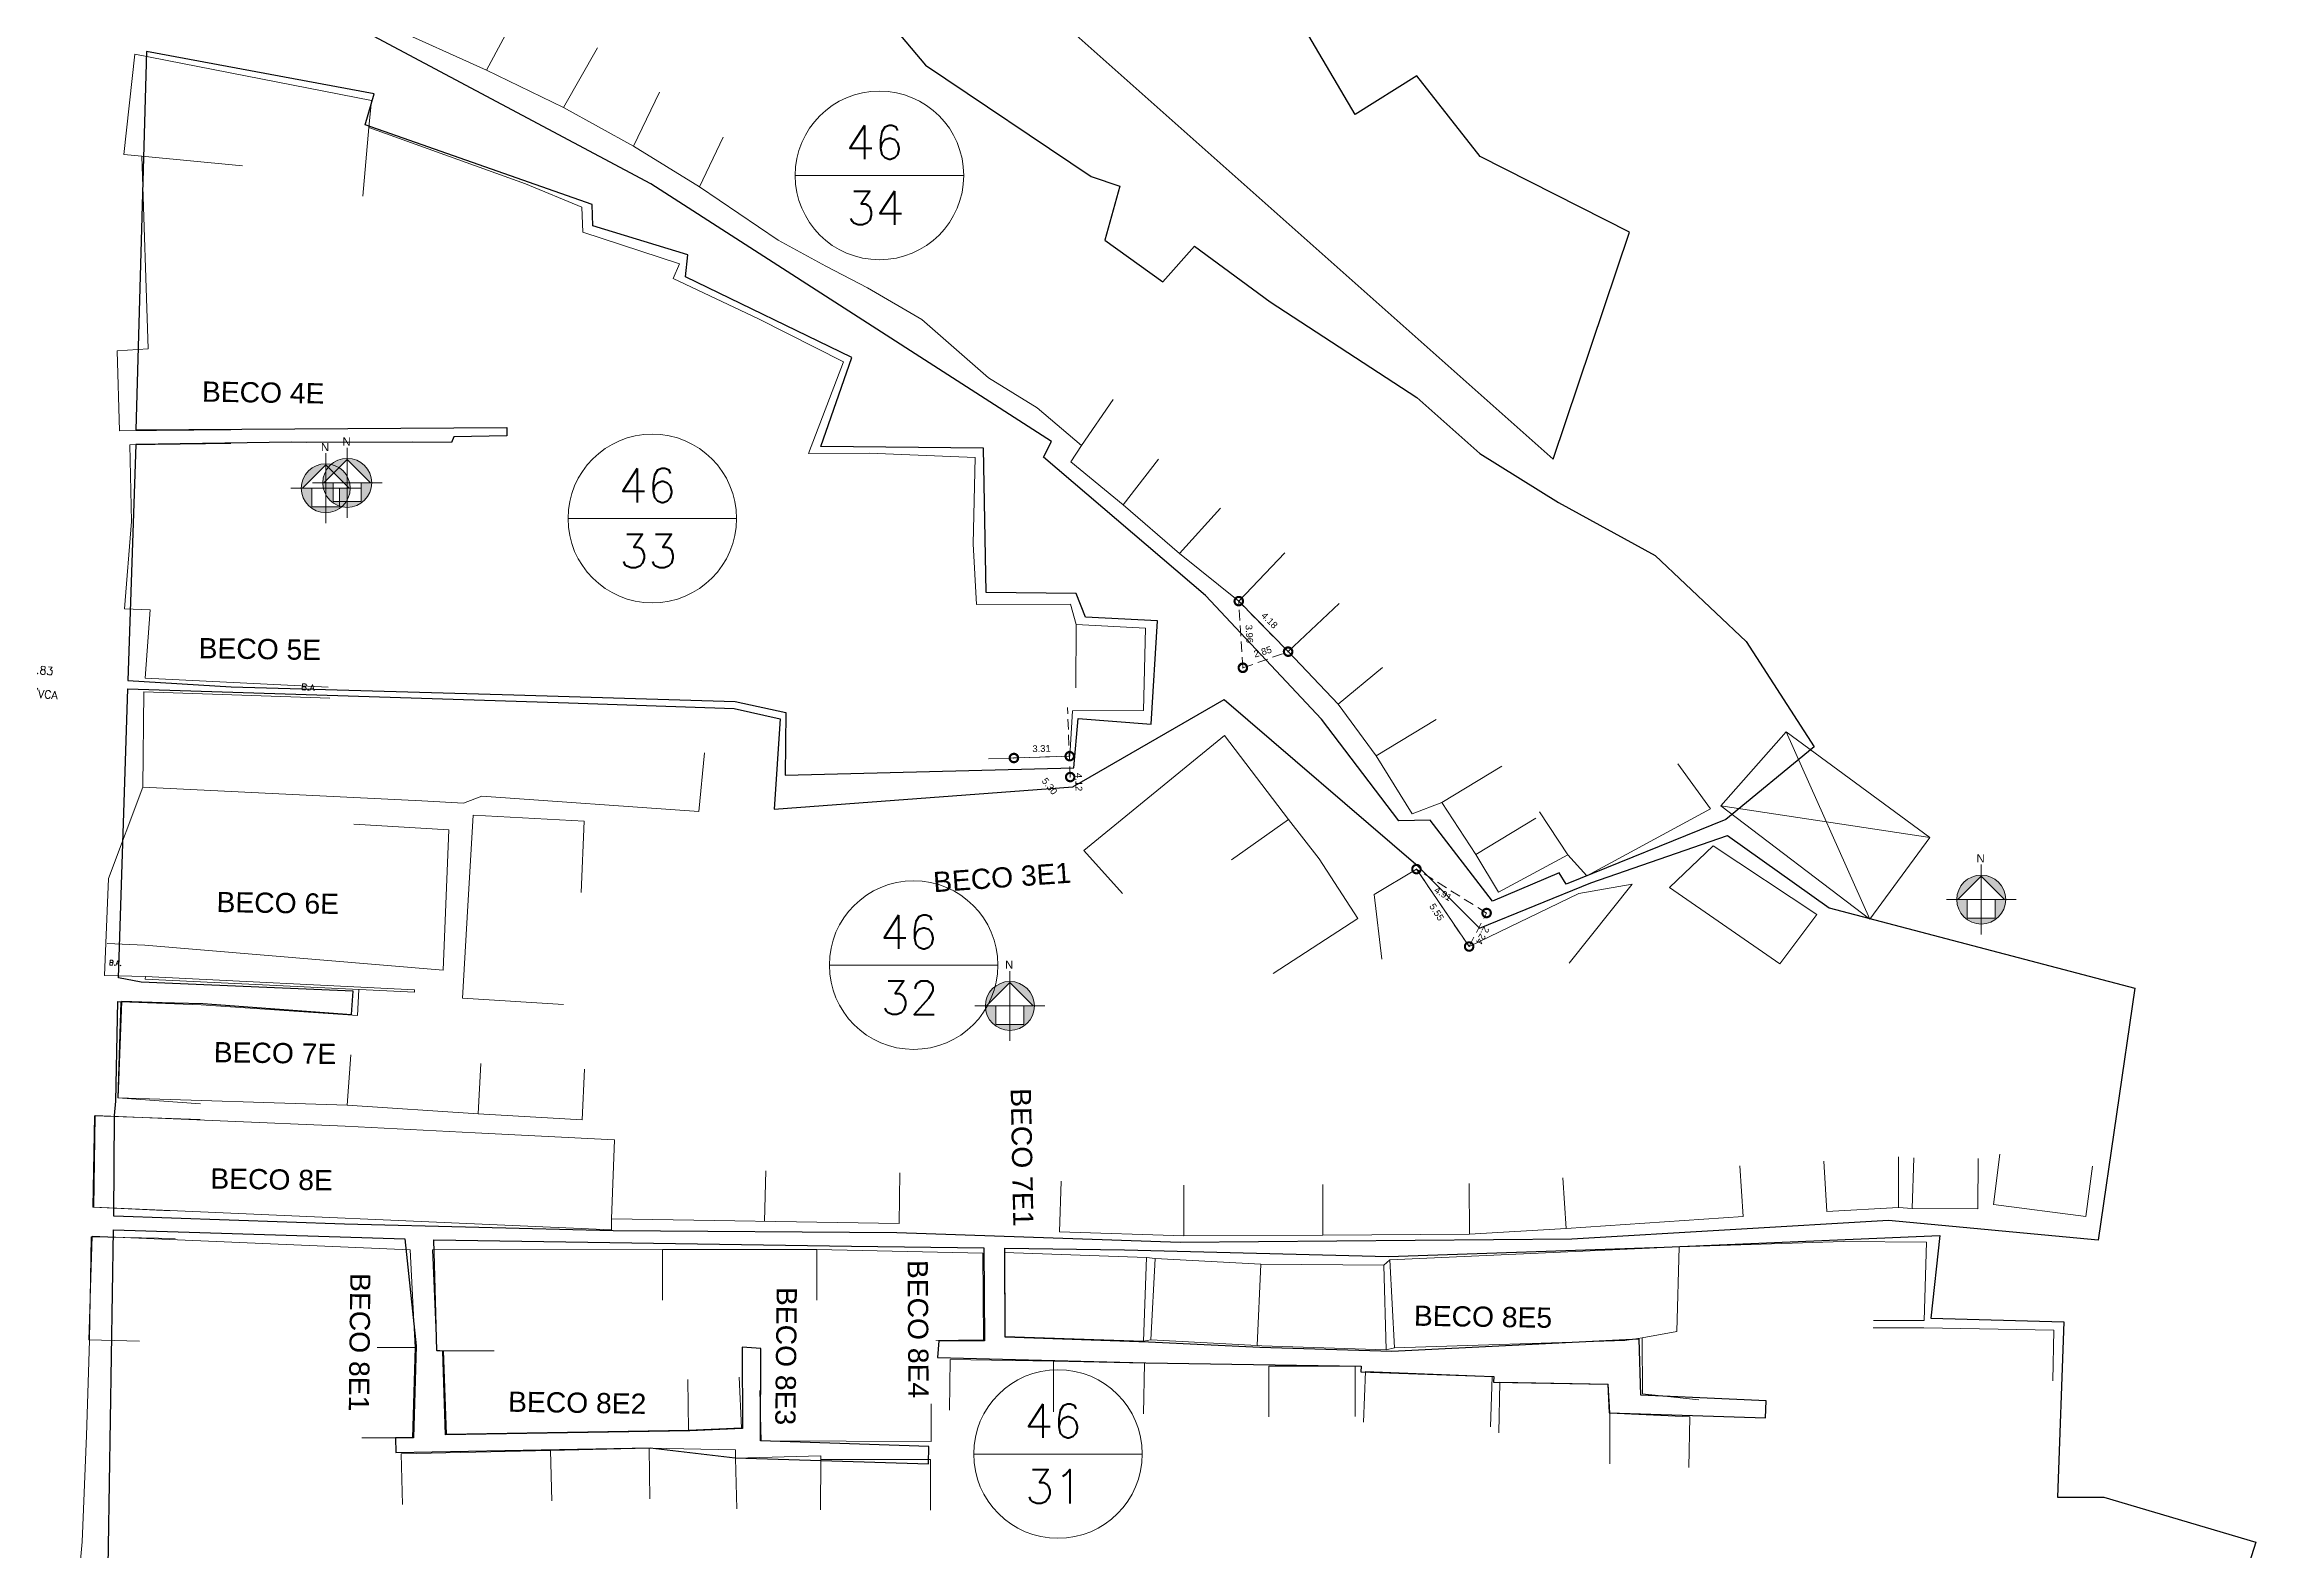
# Model space of a CAD drawing. Header units: metres. Extents: x 359188 to 359409, y 7352322 to 7352892.
# Drawn here: x 359277.8 to 359409, y 7352611.5 to 7352700.9 of the extents above; entities that cross this region are included whole.
import ezdxf
from ezdxf.enums import TextEntityAlignment as Align

# ---------------------------------------------------------------- set-up
doc = ezdxf.new("R2010")
doc.units = ezdxf.units.M
doc.header["$LTSCALE"] = 2.5
doc.set_wipeout_variables(frame=1)
for name, pattern in [('AVT-LIN-ESTRADA DE TERRA', [0.7, 0.3, -0.1, 0.2, -0.1]), ('DASHED2', [0.375, 0.25, -0.125]), ('DLT-STY-LIN-HIDDEN', [0.375, 0.25, -0.125])]:
    doc.linetypes.add(name, pattern=pattern)
doc.layers.get('0').update_dxf_attribs({"color": 255, "lineweight": 13})
for name, color, linetype in [('0-quadras', 6, 'Continuous'), ('_COTAS', 1, 'Continuous'), ('ZZ-Carimbo Texto', 7, 'Continuous')]:
    doc.layers.add(name, color=color, linetype=linetype)
for name, color, linetype, lineweight, true_color in [('AVT-LT-URB-CONSTRUÇÃO-EDIFICAÇÃO PREDIAL', 251, 'Continuous', 13, 0x5c5c5c), ('AVT-LT-URB-DIVISA TERRENO OU AL PREDIAL', 251, 'Continuous', 13, 0x5c5c5c), ('AVT-LT-URB-MURO', 252, 'Continuous', 0, 0x878787), ('AVT-LT-VIA-ESTRADA DE TERRA', 8, 'AVT-LIN-ESTRADA DE TERRA', 30, 0x787878), ('AVT-PL-CAR-MARCO NORTE', 8, 'Continuous', 0, 0x828282)]:
    doc.layers.add(name, color=color, linetype=linetype, lineweight=lineweight, true_color=true_color)
for name, color, linetype, lineweight in [('COTAS', 7, 'Continuous', 9), ('DLT-C3-PRF-TUBULAÇÃO 3D -COLETOR', 2, 'Continuous', 20), ('TEXTO', 7, 'Continuous', 9)]:
    doc.layers.add(name, color=color, linetype=linetype, lineweight=lineweight)
doc.styles.add('CARIMBO', font='arial.ttf', dxfattribs={"height": 2})
doc.styles.add('PV_GAZ', font='arial.ttf', dxfattribs={"height": 0.5})
doc.styles.add('ROMANS', font='romans.shx', dxfattribs={"height": 0.65})
doc.styles.add('SABESP', font='ROMANS.shx')
doc.styles.get("Standard").update_dxf_attribs({"font": 'arial.ttf'})

# ---------------------------------------------------------------- blocks, each defined once
blk = doc.blocks.new('AVT-PL-MARCO_NORTE')
at = {"layer": 'AVT-PL-CAR-MARCO NORTE', "linetype": 'Continuous', "ltscale": 0.05}
h = blk.add_hatch(color=2, dxfattribs=at)
h.paths.add_polyline_path([(3.46, 0), (3.63, 0, 0.414214), (0, 3.63), (0, 3.46)])
h.paths.add_polyline_path([(3.63, 0), (2.07, 0), (2.07, -2.77), (0, -2.77), (0, -3.63, 0.414214)])
h.paths.add_polyline_path([(0, -2.77), (-2.07, -2.77), (-2.07, 0), (-3.46, 0), (-3.63, 0, 0.414214), (0, -3.63)])
h.paths.add_polyline_path([(0, 3.46), (0, 3.63, 0.414214), (-3.63, 0), (-3.46, 0)])
at = {"layer": 'AVT-PL-CAR-MARCO NORTE', "color": 1, "linetype": 'Continuous', "ltscale": 0.05}
for p, q in [((0, 5.18), (0, -5.18)), ((5.18, 0), (-5.18, 0))]:
    blk.add_line(p, q, dxfattribs=at)
at = {"layer": 'AVT-PL-CAR-MARCO NORTE', "color": 8, "linetype": 'Continuous', "ltscale": 0.05}
blk.add_lwpolyline([(2.07, -2.77), (-2.07, -2.77), (-2.07, 0), (-3.46, 0), (0, 3.46), (3.46, 0), (2.07, 0)], close=True, dxfattribs=at)
blk.add_circle((0, 0), 3.63, dxfattribs=at)
blk.add_solid([(-3.46, 0), (-3.46, 0), (0, 3.46)], dxfattribs=at)
at = {"layer": 'AVT-PL-CAR-MARCO NORTE', "color": 2, "linetype": 'Continuous', "ltscale": 0.05}
blk.add_text('N', height=1.21, dxfattribs=at).set_placement((-0.71, 5.52))
blk = doc.blocks.new('_DotSmall')
at = {"color": 0, "linetype": 'ByBlock', "const_width": 0.5}
blk.add_lwpolyline([(-0.0625, 0, 1), (0.0625, 0, 1)], format="xyb", close=True, dxfattribs=at)

msp = doc.modelspace()

# ---------------------------------------------------------------- linework, layer by layer
at = {"layer": '0-quadras', "color": 5, "lineweight": 30, "ltscale": 0.3}
msp.add_lwpolyline([(359347.913, 7352708.163), (359344.75, 7352713.628), (359339.662, 7352711.195), (359336.244, 7352717.444), (359336.244, 7352718.729), (359333.564, 7352723.389), (359330.443, 7352721.921), (359327.841, 7352727.353), (359324.682, 7352725.59), (359312.887, 7352720.756), (359319.429, 7352714.013), (359326.768, 7352707.794), (359337.601, 7352702.66), (359367.319, 7352676.244), (359371.835, 7352689.717), (359362.977, 7352694.2), (359359.232, 7352698.971), (359355.56, 7352696.696), (359352.366, 7352702.127), (359352.733, 7352703.521), (359349.686, 7352708.952)], close=True, dxfattribs=at)
msp.add_lwpolyline([(359379.907, 7352619.408), (359379.952, 7352620.414)], dxfattribs=at)
at = {"layer": '_COTAS', "color": 8, "lineweight": 0, "true_color": 0x828282}
for p, q in [((359348.654, 7352667.823, 3.26), (359348.645, 7352667.815, 3.26)), ((359348.654, 7352667.823, 3.26), (359348.645, 7352667.815, 3.26)), ((359348.654, 7352667.823, 3.26), (359348.645, 7352667.815, 3.26)), ((359348.676, 7352667.833, 3.26), (359348.683, 7352667.833, 3.26)), ((359348.676, 7352667.833, 3.26), (359348.683, 7352667.833, 3.26)), ((359348.676, 7352667.833, 3.26), (359348.683, 7352667.833, 3.26)), ((359348.907, 7352663.871, 3.26), (359348.914, 7352663.853, 3.26)), ((359348.907, 7352663.871, 3.26), (359348.914, 7352663.853, 3.26)), ((359348.907, 7352663.871, 3.26), (359348.914, 7352663.853, 3.26)), ((359348.915, 7352663.884, 3.26), (359348.923, 7352663.884, 3.26)), ((359348.915, 7352663.884, 3.26), (359348.923, 7352663.884, 3.26)), ((359348.915, 7352663.884, 3.26), (359348.923, 7352663.884, 3.26)), ((359351.582, 7352664.833, 3.26), (359351.573, 7352664.824, 3.26)), ((359351.582, 7352664.833, 3.26), (359351.573, 7352664.824, 3.26)), ((359351.582, 7352664.833, 3.26), (359351.573, 7352664.824, 3.26)), ((359351.595, 7352664.83, 3.26), (359351.602, 7352664.811, 3.26)), ((359351.595, 7352664.83, 3.26), (359351.602, 7352664.811, 3.26)), ((359351.595, 7352664.83, 3.26), (359351.602, 7352664.811, 3.26)), ((359335.314, 7352658.52, 3.287), (359335.305, 7352658.512, 3.287)), ((359335.314, 7352658.52, 3.287), (359335.305, 7352658.512, 3.287)), ((359335.314, 7352658.52, 3.287), (359335.305, 7352658.512, 3.287)), ((359335.323, 7352658.541, 3.287), (359335.323, 7352658.548, 3.287)), ((359335.323, 7352658.541, 3.287), (359335.323, 7352658.548, 3.287)), ((359335.323, 7352658.541, 3.287), (359335.323, 7352658.548, 3.287)), ((359338.621, 7352658.636, 3.287), (359338.613, 7352658.635, 3.287)), ((359338.621, 7352658.636, 3.287), (359338.613, 7352658.635, 3.287)), ((359338.621, 7352658.636, 3.287), (359338.613, 7352658.635, 3.287)), ((359338.633, 7352658.649, 3.287), (359338.633, 7352658.656, 3.287)), ((359338.633, 7352658.649, 3.287), (359338.633, 7352658.656, 3.287)), ((359338.633, 7352658.649, 3.287), (359338.633, 7352658.656, 3.287)), ((359338.652, 7352657.4, 3.287), (359338.644, 7352657.4, 3.287)), ((359338.652, 7352657.4, 3.287), (359338.644, 7352657.4, 3.287)), ((359338.652, 7352657.4, 3.287), (359338.644, 7352657.4, 3.287)), ((359338.655, 7352657.392, 3.287), (359338.646, 7352657.384, 3.287)), ((359338.655, 7352657.392, 3.287), (359338.646, 7352657.384, 3.287)), ((359338.655, 7352657.392, 3.287), (359338.646, 7352657.384, 3.287)), ((359359.211, 7352651.949, 2.43), (359359.215, 7352651.955, 2.43)), ((359359.211, 7352651.949, 2.43), (359359.215, 7352651.955, 2.43)), ((359359.211, 7352651.949, 2.43), (359359.215, 7352651.955, 2.43)), ((359359.214, 7352651.945, 2.43), (359359.221, 7352651.949, 2.43)), ((359359.214, 7352651.945, 2.43), (359359.221, 7352651.949, 2.43)), ((359359.214, 7352651.945, 2.43), (359359.221, 7352651.949, 2.43)), ((359363.355, 7352649.341, 2.43), (359363.348, 7352649.345, 2.43)), ((359363.355, 7352649.341, 2.43), (359363.348, 7352649.345, 2.43)), ((359363.355, 7352649.341, 2.43), (359363.348, 7352649.345, 2.43)), ((359363.373, 7352649.346, 2.43), (359363.377, 7352649.352, 2.43)), ((359363.373, 7352649.346, 2.43), (359363.377, 7352649.352, 2.43)), ((359363.373, 7352649.346, 2.43), (359363.377, 7352649.352, 2.43)), ((359362.317, 7352647.352, 2.43), (359362.31, 7352647.356, 2.43)), ((359362.317, 7352647.352, 2.43), (359362.31, 7352647.356, 2.43)), ((359362.317, 7352647.352, 2.43), (359362.31, 7352647.356, 2.43)), ((359362.338, 7352647.353, 2.43), (359362.344, 7352647.358, 2.43)), ((359362.338, 7352647.353, 2.43), (359362.344, 7352647.358, 2.43)), ((359362.338, 7352647.353, 2.43), (359362.344, 7352647.358, 2.43))]:
    msp.add_line(p, q, dxfattribs=at)
at = {"layer": '_COTAS', "color": 251, "linetype": 'DLT-STY-LIN-HIDDEN', "lineweight": 5}
for p, q in [((359351.587, 7352664.838, 3.26), (359348.66, 7352667.829, 3.26)), ((359351.587, 7352664.838, 3.26), (359348.66, 7352667.829, 3.26)), ((359351.587, 7352664.838, 3.26), (359348.66, 7352667.829, 3.26)), ((359348.903, 7352663.883, 3.26), (359348.663, 7352667.832, 3.26)), ((359348.903, 7352663.883, 3.26), (359348.663, 7352667.832, 3.26)), ((359348.903, 7352663.883, 3.26), (359348.663, 7352667.832, 3.26)), ((359348.907, 7352663.871, 3.26), (359351.595, 7352664.83, 3.26)), ((359348.907, 7352663.871, 3.26), (359351.595, 7352664.83, 3.26)), ((359348.907, 7352663.871, 3.26), (359351.595, 7352664.83, 3.26)), ((359338.664, 7352657.4, 3.287), (359338.5, 7352661.514, 3.287)), ((359338.664, 7352657.4, 3.287), (359338.5, 7352661.514, 3.287)), ((359338.664, 7352657.4, 3.287), (359338.5, 7352661.514, 3.287)), ((359335.323, 7352658.528, 3.287), (359338.633, 7352658.636, 3.287)), ((359335.323, 7352658.528, 3.287), (359338.633, 7352658.636, 3.287)), ((359335.323, 7352658.528, 3.287), (359338.633, 7352658.636, 3.287)), ((359362.328, 7352647.346, 2.43), (359359.204, 7352651.938, 2.43)), ((359363.366, 7352649.335, 2.43), (359359.204, 7352651.938, 2.43)), ((359362.328, 7352647.346, 2.43), (359359.204, 7352651.938, 2.43)), ((359363.366, 7352649.335, 2.43), (359359.204, 7352651.938, 2.43)), ((359362.328, 7352647.346, 2.43), (359359.204, 7352651.938, 2.43)), ((359363.366, 7352649.335, 2.43), (359359.204, 7352651.938, 2.43)), ((359362.328, 7352647.346, 2.43), (359363.366, 7352649.335, 2.43)), ((359362.328, 7352647.346, 2.43), (359363.366, 7352649.335, 2.43)), ((359362.328, 7352647.346, 2.43), (359363.366, 7352649.335, 2.43))]:
    msp.add_line(p, q, dxfattribs=at)
at = {"layer": 'AVT-LT-URB-CONSTRUÇÃO-EDIFICAÇÃO PREDIAL', "ltscale": 2.5}
for points, elevation in [([(359309.715, 7352637.074), (359303.539, 7352637.421), (359295.776, 7352637.94), (359282.179, 7352638.379), (359282.398, 7352644.116)], 3.622), ([(359282.398, 7352644.116), (359285.395, 7352644.001)], 3.622), ([(359295.776, 7352637.94), (359295.977, 7352640.933)], 3.622), ([(359303.539, 7352637.421), (359303.707, 7352640.416)], 3.622), ([(359309.715, 7352637.074), (359309.844, 7352640.071)], 3.622), ([(359280.737, 7352631.897), (359280.823, 7352637.331), (359295.654, 7352636.691), (359303.357, 7352636.294), (359311.626, 7352635.881), (359311.46, 7352631.197)], 3.793), ([(359387.806, 7352631.873), (359387.806, 7352634.873)], 4.547), ([(359388.604, 7352631.815), (359388.713, 7352634.81)], 4.506), ([(359393.433, 7352632.059), (359393.821, 7352635.033)], 4.937), ([(359311.46, 7352630.547), (359311.46, 7352631.197), (359328.51, 7352630.929), (359328.557, 7352633.928)], 3.245), ([(359320.535, 7352631.054), (359320.598, 7352634.054)], 3.245), ([(359368.075, 7352630.632), (359367.896, 7352633.627)], 4.593), ([(359378.593, 7352631.348), (359378.389, 7352634.341)], 4.656), ([(359383.545, 7352631.633), (359383.376, 7352634.628)], 4.627), ([(359392.509, 7352631.786), (359392.531, 7352634.786)], 4.627), ([(359398.912, 7352631.343), (359399.301, 7352634.318)], 4.895), ([(359338.03, 7352630.434), (359338.127, 7352633.433)], 4.656), ([(359345.409, 7352630.195), (359345.394, 7352633.195)], 4.656), ([(359353.655, 7352630.234), (359353.64, 7352633.234)], 4.627), ([(359362.358, 7352630.292), (359362.338, 7352633.292)], 4.617), ([(359311.46, 7352630.547), (359280.737, 7352631.897)], 3.245), ([(359345.409, 7352630.195), (359353.655, 7352630.234), (359362.358, 7352630.292), (359368.075, 7352630.632), (359378.593, 7352631.348)], 4.656), ([(359383.545, 7352631.633), (359387.806, 7352631.873), (359388.604, 7352631.815), (359392.509, 7352631.786)], 4.627), ([(359393.433, 7352632.059), (359398.912, 7352631.343)], 4.937), ([(359299.504, 7352629.357), (359280.649, 7352630.175), (359280.449, 7352624.018), (359283.448, 7352623.956)], 4.966), ([(359345.409, 7352630.195), (359338.03, 7352630.434)], 4.656), ([(359389.319, 7352625.166), (359389.464, 7352629.824), (359384.535, 7352629.861), (359374.794, 7352629.538), (359357.623, 7352628.777), (359357.276, 7352628.45), (359349.969, 7352628.505), (359343.709, 7352628.848), (359343.185, 7352628.909)], 4.925), ([(359299.81, 7352623.573), (359299.504, 7352629.357)], 4.966), ([(359323.641, 7352629.375), (359314.47, 7352629.381), (359300.834, 7352629.367)], 3.228), ([(359300.834, 7352629.367), (359301.08, 7352623.365)], 5.029), ([(359314.47, 7352629.381), (359314.468, 7352626.381)], 3.228), ([(359333.526, 7352624.018), (359333.482, 7352629.165), (359323.641, 7352629.375), (359323.639, 7352626.375)], 4.707), ([(359343.185, 7352628.909), (359334.771, 7352629.199)], 3.016), ([(359343.001, 7352623.955), (359334.79, 7352624.215), (359334.771, 7352629.199)], 4.613), ([(359343.001, 7352623.955), (359343.451, 7352624.022), (359349.754, 7352623.687), (359350.029, 7352623.661), (359357.398, 7352623.439), (359357.895, 7352623.549), (359371.575, 7352623.994), (359372.598, 7352624.149), (359374.649, 7352624.512), (359374.794, 7352629.538)], 3.016), ([(359343.185, 7352628.909), (359343.001, 7352623.955)], 3.016), ([(359343.709, 7352628.848), (359343.451, 7352624.022)], 3.156), ([(359349.969, 7352628.505), (359349.754, 7352623.687)], 4.747), ([(359357.276, 7352628.45), (359357.398, 7352623.439)], 4.715), ([(359357.895, 7352623.549), (359357.623, 7352628.777)], 3.016), ([(359389.3, 7352624.743), (359386.3, 7352624.743)], 4.853), ([(359389.319, 7352625.166), (359386.319, 7352625.166)], 4.925), ([(359397.019, 7352624.596), (359389.3, 7352624.743)], 4.853), ([(359397.019, 7352624.596), (359396.962, 7352621.597)], 4.853), ([(359299.81, 7352623.573), (359296.81, 7352623.573)], 3.372), ([(359299.639, 7352618.224), (359299.81, 7352623.573)], 3.372), ([(359301.08, 7352623.365), (359301.48, 7352623.365), (359301.653, 7352618.427), (359316.022, 7352618.671), (359319.161, 7352618.806)], 3.402), ([(359301.48, 7352623.365), (359304.48, 7352623.365)], 3.402), ([(359333.526, 7352624.018), (359330.527, 7352623.992)], 4.707), ([(359375.963, 7352620.477), (359372.623, 7352620.832), (359372.598, 7352624.149)], 4.886), ([(359319.161, 7352618.806), (359319.032, 7352621.804)], 3.402), ([(359331.551, 7352622.863), (359331.496, 7352619.863)], 4.739), ([(359331.551, 7352622.863), (359337.68, 7352622.752), (359343.075, 7352622.637), (359343.011, 7352619.638)], 4.739), ([(359337.68, 7352622.752), (359337.68, 7352619.752)], 4.614), ([(359350.442, 7352622.468), (359355.564, 7352622.472)], 4.718), ([(359350.442, 7352622.468), (359350.444, 7352619.468)], 4.718), ([(359355.564, 7352622.472), (359355.567, 7352619.472)], 4.718), ([(359356.174, 7352622.142), (359356.063, 7352619.144)], 4.781), ([(359356.174, 7352622.142), (359363.704, 7352621.856)], 4.781), ([(359363.704, 7352621.856), (359363.591, 7352618.858)], 4.781), ([(359316.022, 7352618.671), (359315.971, 7352621.671)], 3.402), ([(359320.324, 7352618.029), (359320.249, 7352621.028)], 4.905), ([(359330.42, 7352617.996), (359330.42, 7352620.996)], 4.905), ([(359364.153, 7352621.508), (359364.099, 7352618.509)], 4.715), ([(359364.153, 7352621.508), (359370.568, 7352621.391), (359370.682, 7352619.679), (359375.425, 7352619.459)], 4.715), ([(359370.682, 7352619.679), (359370.682, 7352616.679)], 4.715), ([(359375.425, 7352619.459), (359375.364, 7352616.459)], 4.715), ([(359299.639, 7352618.224), (359296.639, 7352618.224)], 3.372), ([(359320.324, 7352618.029), (359330.42, 7352617.996)], 4.905), ([(359330.383, 7352616.92), (359323.861, 7352616.938), (359323.861, 7352617.138), (359318.798, 7352617), (359318.798, 7352617.5), (359313.681, 7352617.607), (359307.835, 7352617.473), (359298.976, 7352617.264)], 4.696), ([(359298.976, 7352617.264), (359299.046, 7352614.265)], 4.696), ([(359307.835, 7352617.473), (359307.904, 7352614.473)], 4.696), ([(359313.681, 7352617.607), (359313.717, 7352614.607)], 4.696), ([(359318.798, 7352617), (359318.88, 7352614.001)], 4.696), ([(359323.861, 7352616.938), (359323.84, 7352613.938)], 4.696), ([(359330.383, 7352616.92), (359330.383, 7352613.92)], 4.696)]:
    msp.add_lwpolyline(points, dxfattribs=dict(at, elevation=elevation))
at = {"layer": 'AVT-LT-URB-DIVISA TERRENO OU AL PREDIAL', "ltscale": 2.5}
for p, q in [((359280.674, 7352631.898, 2.173), (359280.787, 7352637.302, 2.193)), ((359280.674, 7352631.898, 2.173), (359280.787, 7352637.302, 2.193)), ((359280.674, 7352631.898, 2.173), (359280.787, 7352637.302, 2.193)), ((359280.787, 7352637.302, 2.193), (359287.055, 7352637.087, 2.374)), ((359280.787, 7352637.302, 2.193), (359287.055, 7352637.087, 2.374)), ((359280.787, 7352637.302, 2.193), (359287.055, 7352637.087, 2.374)), ((359285.315, 7352631.673, 2.173), (359280.674, 7352631.898, 2.173)), ((359285.315, 7352631.673, 2.173), (359280.674, 7352631.898, 2.173)), ((359285.315, 7352631.673, 2.173), (359280.674, 7352631.898, 2.173)), ((359280.49, 7352623.983, 2.065), (359280.591, 7352630.143, 2.065)), ((359280.49, 7352623.983, 2.065), (359280.591, 7352630.143, 2.065)), ((359280.49, 7352623.983, 2.065), (359280.591, 7352630.143, 2.065)), ((359280.591, 7352630.143, 2.065), (359285.564, 7352630.041, 2.21)), ((359280.591, 7352630.143, 2.065), (359285.564, 7352630.041, 2.21)), ((359280.591, 7352630.143, 2.065), (359285.564, 7352630.041, 2.21)), ((359280.307, 7352618.354, 2.065), (359280.49, 7352623.983, 2.065)), ((359280.307, 7352618.354, 2.065), (359280.49, 7352623.983, 2.065)), ((359280.307, 7352618.354, 2.065), (359280.49, 7352623.983, 2.065)), ((359280.055, 7352612.052, 2.065), (359280.307, 7352618.354, 2.065)), ((359280.055, 7352612.052, 2.065), (359280.307, 7352618.354, 2.065)), ((359280.055, 7352612.052, 2.065), (359280.307, 7352618.354, 2.065)), ((359279.478, 7352606.015, 1.673), (359280.055, 7352612.052, 2.065)), ((359279.478, 7352606.015, 1.673), (359280.055, 7352612.052, 2.065)), ((359279.478, 7352606.015, 1.673), (359280.055, 7352612.052, 2.065))]:
    msp.add_line(p, q, dxfattribs=at)
for points in [[(359298.236, 7352701.916), (359304.041, 7352699.322), (359308.598, 7352697.103), (359312.748, 7352694.808), (359316.666, 7352692.391), (359321.33, 7352689.231), (359324.156, 7352687.687), (359326.639, 7352686.407), (359329.86, 7352684.524), (359333.811, 7352681.08), (359336.695, 7352679.292), (359339.323, 7352677.054), (359338.704, 7352676.084), (359341.804, 7352673.547), (359345.149, 7352670.661), (359348.663, 7352667.832), (359351.591, 7352664.842), (359354.564, 7352661.722), (359356.814, 7352658.652), (359358.958, 7352655.212), (359360.718, 7352655.896), (359362.734, 7352652.812), (359364.073, 7352650.574), (359368.193, 7352652.782), (359369.303, 7352651.535), (359376.644, 7352655.518)], [(359298.236, 7352701.916), (359304.041, 7352699.322), (359308.598, 7352697.103), (359312.748, 7352694.808), (359316.666, 7352692.391), (359321.33, 7352689.231), (359324.156, 7352687.687), (359326.639, 7352686.407), (359329.86, 7352684.524), (359333.811, 7352681.08), (359336.695, 7352679.292), (359339.323, 7352677.054), (359338.704, 7352676.084), (359341.804, 7352673.547), (359345.149, 7352670.661), (359348.663, 7352667.832), (359351.591, 7352664.842), (359354.564, 7352661.722), (359356.814, 7352658.652), (359358.958, 7352655.212), (359360.718, 7352655.896), (359362.734, 7352652.812), (359364.073, 7352650.574), (359368.193, 7352652.782), (359369.303, 7352651.535), (359376.644, 7352655.518)], [(359298.236, 7352701.916), (359304.041, 7352699.322), (359308.598, 7352697.103), (359312.748, 7352694.808), (359316.666, 7352692.391), (359321.33, 7352689.231), (359324.156, 7352687.687), (359326.639, 7352686.407), (359329.86, 7352684.524), (359333.811, 7352681.08), (359336.695, 7352679.292), (359339.323, 7352677.054), (359338.704, 7352676.084), (359341.804, 7352673.547), (359345.149, 7352670.661), (359348.663, 7352667.832), (359351.591, 7352664.842), (359354.564, 7352661.722), (359356.814, 7352658.652), (359358.958, 7352655.212), (359360.718, 7352655.896), (359362.734, 7352652.812), (359364.073, 7352650.574), (359368.193, 7352652.782), (359369.303, 7352651.535), (359376.644, 7352655.518)], [(359304.041, 7352699.322), (359305.873, 7352702.741)], [(359304.041, 7352699.322), (359305.873, 7352702.741)], [(359304.041, 7352699.322), (359305.873, 7352702.741)], [(359308.598, 7352697.103), (359310.615, 7352700.635)], [(359308.598, 7352697.103), (359310.615, 7352700.635)], [(359308.598, 7352697.103), (359310.615, 7352700.635)], [(359312.748, 7352694.808), (359314.303, 7352698.021)], [(359312.748, 7352694.808), (359314.303, 7352698.021)], [(359312.748, 7352694.808), (359314.303, 7352698.021)], [(359316.666, 7352692.391), (359318.076, 7352695.344)], [(359316.666, 7352692.391), (359318.076, 7352695.344)], [(359316.666, 7352692.391), (359318.076, 7352695.344)], [(359339.323, 7352677.054), (359341.218, 7352679.784)], [(359339.323, 7352677.054), (359341.218, 7352679.784)], [(359339.323, 7352677.054), (359341.218, 7352679.784)], [(359341.804, 7352673.547), (359343.907, 7352676.256)], [(359341.804, 7352673.547), (359343.907, 7352676.256)], [(359341.804, 7352673.547), (359343.907, 7352676.256)], [(359345.149, 7352670.661), (359347.582, 7352673.348)], [(359345.149, 7352670.661), (359347.582, 7352673.348)], [(359345.149, 7352670.661), (359347.582, 7352673.348)], [(359356.814, 7352658.652), (359360.366, 7352660.807)], [(359356.814, 7352658.652), (359360.366, 7352660.807)], [(359356.814, 7352658.652), (359360.366, 7352660.807)], [(359377.261, 7352655.685), (359381.127, 7352660.084), (359389.658, 7352653.814)], [(359377.261, 7352655.685), (359381.127, 7352660.084), (359389.658, 7352653.814)], [(359377.261, 7352655.685), (359381.127, 7352660.084), (359389.658, 7352653.814)], [(359376.644, 7352655.518), (359374.712, 7352658.18)], [(359376.644, 7352655.518), (359374.712, 7352658.18)], [(359376.644, 7352655.518), (359374.712, 7352658.18)], [(359296.162, 7352654.601), (359301.799, 7352654.271), (359301.473, 7352645.94), (359283.775, 7352647.424), (359281.522, 7352647.519)], [(359296.162, 7352654.601), (359301.799, 7352654.271), (359301.473, 7352645.94), (359283.775, 7352647.424), (359281.522, 7352647.519)], [(359296.162, 7352654.601), (359301.799, 7352654.271), (359301.473, 7352645.94), (359283.775, 7352647.424), (359281.522, 7352647.519)], [(359309.647, 7352650.544), (359309.823, 7352654.773), (359303.235, 7352655.135), (359302.921, 7352649.761), (359302.613, 7352644.281), (359308.601, 7352643.913)], [(359309.647, 7352650.544), (359309.823, 7352654.773), (359303.235, 7352655.135), (359302.921, 7352649.761), (359302.613, 7352644.281), (359308.601, 7352643.913)], [(359309.647, 7352650.544), (359309.823, 7352654.773), (359303.235, 7352655.135), (359302.921, 7352649.761), (359302.613, 7352644.281), (359308.601, 7352643.913)], [(359377.261, 7352655.685), (359386.103, 7352648.98), (359389.658, 7352653.814)], [(359377.261, 7352655.685), (359386.103, 7352648.98), (359389.658, 7352653.814)], [(359377.261, 7352655.685), (359386.103, 7352648.98), (359389.658, 7352653.814)]]:
    msp.add_lwpolyline(points, dxfattribs=at)
for points, elevation in [([(359283.597, 7352694.224), (359282.525, 7352694.307), (359283.173, 7352700.264), (359297.208, 7352697.51), (359297.063, 7352695.921), (359306.349, 7352692.568), (359309.699, 7352691.193), (359309.757, 7352689.716), (359315.478, 7352687.822), (359315.118, 7352686.962), (359320.176, 7352684.576), (359325.211, 7352682.025), (359323.128, 7352676.584), (359326.744, 7352676.597), (359333.029, 7352676.338), (359332.915, 7352671.232), (359333.098, 7352667.624), (359338.675, 7352667.655), (359339.017, 7352666.441), (359343.124, 7352666.218), (359343.02, 7352661.353), (359338.793, 7352661.315), (359338.633, 7352658.636), (359333.818, 7352658.479)], 2.256), ([(359283.597, 7352694.224), (359282.525, 7352694.307), (359283.173, 7352700.264), (359297.208, 7352697.51), (359297.063, 7352695.921), (359306.349, 7352692.568), (359309.699, 7352691.193), (359309.757, 7352689.716), (359315.478, 7352687.822), (359315.118, 7352686.962), (359320.176, 7352684.576), (359325.211, 7352682.025), (359323.128, 7352676.584), (359326.744, 7352676.597), (359333.029, 7352676.338), (359332.915, 7352671.232), (359333.098, 7352667.624), (359338.675, 7352667.655), (359339.017, 7352666.441), (359343.124, 7352666.218), (359343.02, 7352661.353), (359338.793, 7352661.315), (359338.633, 7352658.636), (359333.818, 7352658.479)], 2.256), ([(359283.597, 7352694.224), (359282.525, 7352694.307), (359283.173, 7352700.264), (359297.208, 7352697.51), (359297.063, 7352695.921), (359306.349, 7352692.568), (359309.699, 7352691.193), (359309.757, 7352689.716), (359315.478, 7352687.822), (359315.118, 7352686.962), (359320.176, 7352684.576), (359325.211, 7352682.025), (359323.128, 7352676.584), (359326.744, 7352676.597), (359333.029, 7352676.338), (359332.915, 7352671.232), (359333.098, 7352667.624), (359338.675, 7352667.655), (359339.017, 7352666.441), (359343.124, 7352666.218), (359343.02, 7352661.353), (359338.793, 7352661.315), (359338.633, 7352658.636), (359333.818, 7352658.479)], 2.256), ([(359297.063, 7352695.921), (359296.689, 7352691.846)], 2.232), ([(359297.063, 7352695.921), (359296.689, 7352691.846)], 2.232), ([(359297.063, 7352695.921), (359296.689, 7352691.846)], 2.232), ([(359283.597, 7352694.224), (359283.964, 7352682.798), (359282.133, 7352682.677), (359282.26, 7352677.937), (359288.861, 7352677.985)], 2.256), ([(359283.597, 7352694.224), (359283.964, 7352682.798), (359282.133, 7352682.677), (359282.26, 7352677.937), (359288.861, 7352677.985)], 2.256), ([(359283.597, 7352694.224), (359283.964, 7352682.798), (359282.133, 7352682.677), (359282.26, 7352677.937), (359288.861, 7352677.985)], 2.256), ([(359283.597, 7352694.224), (359289.568, 7352693.636)], 2.256), ([(359283.597, 7352694.224), (359289.568, 7352693.636)], 2.256), ([(359283.597, 7352694.224), (359289.568, 7352693.636)], 2.256), ([(359288.872, 7352677.169), (359282.873, 7352677.089), (359282.976, 7352672.558), (359282.55, 7352667.366)], 2.359), ([(359288.872, 7352677.169), (359282.873, 7352677.089), (359282.976, 7352672.558), (359282.55, 7352667.366)], 2.359), ([(359288.872, 7352677.169), (359282.873, 7352677.089), (359282.976, 7352672.558), (359282.55, 7352667.366)], 2.359), ([(359348.663, 7352667.832), (359351.4, 7352670.701)], 3.36), ([(359348.663, 7352667.832), (359351.4, 7352670.701)], 3.36), ([(359348.663, 7352667.832), (359351.4, 7352670.701)], 3.36), ([(359351.591, 7352664.842), (359354.62, 7352667.683)], 3.233), ([(359351.591, 7352664.842), (359354.62, 7352667.683)], 3.233), ([(359351.591, 7352664.842), (359354.62, 7352667.683)], 3.233), ([(359282.55, 7352667.366), (359284.075, 7352667.314), (359283.788, 7352663.271), (359294.648, 7352662.726)], 2.26), ([(359282.55, 7352667.366), (359284.075, 7352667.314), (359283.788, 7352663.271), (359294.648, 7352662.726)], 2.26), ([(359282.55, 7352667.366), (359284.075, 7352667.314), (359283.788, 7352663.271), (359294.648, 7352662.726)], 2.26), ([(359339.017, 7352666.441), (359338.996, 7352662.695)], 3.315), ([(359339.017, 7352666.441), (359338.996, 7352662.695)], 3.315), ([(359339.017, 7352666.441), (359338.996, 7352662.695)], 3.315), ([(359354.564, 7352661.722), (359357.198, 7352663.898)], 3.371), ([(359354.564, 7352661.722), (359357.198, 7352663.898)], 3.371), ([(359354.564, 7352661.722), (359357.198, 7352663.898)], 3.371), ([(359294.747, 7352662.079), (359283.7, 7352662.443), (359283.643, 7352656.803)], 2.444), ([(359294.747, 7352662.079), (359283.7, 7352662.443), (359283.643, 7352656.803)], 2.444), ([(359294.747, 7352662.079), (359283.7, 7352662.443), (359283.643, 7352656.803)], 2.444), ([(359341.761, 7352650.489), (359339.47, 7352653.051), (359347.815, 7352659.857), (359351.612, 7352654.879), (359353.441, 7352652.545), (359355.735, 7352649.001), (359350.698, 7352645.741)], 3.271), ([(359341.761, 7352650.489), (359339.47, 7352653.051), (359347.815, 7352659.857), (359351.612, 7352654.879), (359353.441, 7352652.545), (359355.735, 7352649.001), (359350.698, 7352645.741)], 3.271), ([(359341.761, 7352650.489), (359339.47, 7352653.051), (359347.815, 7352659.857), (359351.612, 7352654.879), (359353.441, 7352652.545), (359355.735, 7352649.001), (359350.698, 7352645.741)], 3.271), ([(359386.103, 7352648.98), (359381.127, 7352660.084)], 2.972), ([(359386.103, 7352648.98), (359381.127, 7352660.084)], 2.972), ([(359386.103, 7352648.98), (359381.127, 7352660.084)], 2.972), ([(359316.97, 7352658.826), (359316.624, 7352655.357), (359303.755, 7352656.258), (359302.669, 7352655.848), (359300.198, 7352655.989), (359283.643, 7352656.803)], 2.299), ([(359316.97, 7352658.826), (359316.624, 7352655.357), (359303.755, 7352656.258), (359302.669, 7352655.848), (359300.198, 7352655.989), (359283.643, 7352656.803)], 2.299), ([(359316.97, 7352658.826), (359316.624, 7352655.357), (359303.755, 7352656.258), (359302.669, 7352655.848), (359300.198, 7352655.989), (359283.643, 7352656.803)], 2.299), ([(359360.718, 7352655.896), (359364.269, 7352658.05)], 2.93), ([(359360.718, 7352655.896), (359364.269, 7352658.05)], 2.93), ([(359360.718, 7352655.896), (359364.269, 7352658.05)], 2.93), ([(359283.643, 7352656.803), (359281.603, 7352651.391), (359281.378, 7352645.629), (359283.796, 7352645.57)], 2.299), ([(359283.643, 7352656.803), (359281.603, 7352651.391), (359281.378, 7352645.629), (359283.796, 7352645.57)], 2.299), ([(359283.643, 7352656.803), (359281.603, 7352651.391), (359281.378, 7352645.629), (359283.796, 7352645.57)], 2.299), ([(359351.612, 7352654.879), (359348.226, 7352652.493)], 3.218), ([(359351.612, 7352654.879), (359348.226, 7352652.493)], 3.218), ([(359351.612, 7352654.879), (359348.226, 7352652.493)], 3.218), ([(359362.734, 7352652.812), (359366.286, 7352654.966)], 2.759), ([(359362.734, 7352652.812), (359366.286, 7352654.966)], 2.759), ([(359362.734, 7352652.812), (359366.286, 7352654.966)], 2.759), ([(359368.193, 7352652.782), (359366.511, 7352655.336)], 2.315), ([(359368.193, 7352652.782), (359366.511, 7352655.336)], 2.315), ([(359368.193, 7352652.782), (359366.511, 7352655.336)], 2.315), ([(359377.261, 7352655.685), (359389.658, 7352653.814)], 2.937), ([(359377.261, 7352655.685), (359389.658, 7352653.814)], 2.937), ([(359377.261, 7352655.685), (359389.658, 7352653.814)], 2.937), ([(359374.224, 7352650.845), (359376.803, 7352653.32), (359382.961, 7352649.253), (359380.757, 7352646.326), (359374.224, 7352650.845)], 2.27), ([(359374.224, 7352650.845), (359376.803, 7352653.32), (359382.961, 7352649.253), (359380.757, 7352646.326), (359374.224, 7352650.845)], 2.27), ([(359374.224, 7352650.845), (359376.803, 7352653.32), (359382.961, 7352649.253), (359380.757, 7352646.326), (359374.224, 7352650.845)], 2.27), ([(359357.141, 7352646.597), (359356.689, 7352650.442), (359359.204, 7352651.938), (359362.328, 7352647.346), (359368.839, 7352650.484), (359372.005, 7352651.053), (359368.254, 7352646.37)], 1.952), ([(359357.141, 7352646.597), (359356.689, 7352650.442), (359359.204, 7352651.938), (359362.328, 7352647.346), (359368.839, 7352650.484), (359372.005, 7352651.053), (359368.254, 7352646.37)], 1.952), ([(359357.141, 7352646.597), (359356.689, 7352650.442), (359359.204, 7352651.938), (359362.328, 7352647.346), (359368.839, 7352650.484), (359372.005, 7352651.053), (359368.254, 7352646.37)], 1.952), ([(359287.069, 7352638.029), (359282.163, 7352638.375), (359282.349, 7352644.076), (359287.1, 7352643.892), (359296.382, 7352643.266), (359296.457, 7352644.8)], 2.374), ([(359287.069, 7352638.029), (359282.163, 7352638.375), (359282.349, 7352644.076), (359287.1, 7352643.892), (359296.382, 7352643.266), (359296.457, 7352644.8)], 2.374), ([(359287.069, 7352638.029), (359282.163, 7352638.375), (359282.349, 7352644.076), (359287.1, 7352643.892), (359296.382, 7352643.266), (359296.457, 7352644.8)], 2.374)]:
    msp.add_lwpolyline(points, dxfattribs=dict(at, elevation=elevation))
at = {"layer": 'AVT-LT-URB-MURO', "ltscale": 2.5, "elevation": 2.66}
msp.add_lwpolyline([(359299.759, 7352644.638), (359283.789, 7352645.42), (359283.796, 7352645.57), (359299.767, 7352644.788)], close=True, dxfattribs=at)
msp.add_lwpolyline([(359299.759, 7352644.638), (359283.789, 7352645.42), (359283.796, 7352645.57), (359299.767, 7352644.788)], close=True, dxfattribs=at)
msp.add_lwpolyline([(359299.759, 7352644.638), (359283.789, 7352645.42), (359283.796, 7352645.57), (359299.767, 7352644.788)], close=True, dxfattribs=at)
at = {"layer": 'COTAS', "ltscale": 4}
for p, q in [((359322.346, 7352693.066), (359332.346, 7352693.066)), ((359308.871, 7352672.721), (359318.871, 7352672.721)), ((359324.374, 7352646.239), (359334.374, 7352646.239)), ((359332.937, 7352617.248), (359342.937, 7352617.248))]:
    msp.add_line(p, q, dxfattribs=at)
at = {"layer": 'COTAS'}
for centre in [(359327.346, 7352693.074), (359313.871, 7352672.729), (359337.937, 7352617.256)]:
    msp.add_circle(centre, 5, dxfattribs=at)

# ---------------------------------------------------------------- block references
at = {"layer": '_COTAS', "color": 251, "lineweight": 5}
for p, rotation in [((359348.66, 7352667.829, 3.26), 134.3948305124197), ((359348.66, 7352667.829, 3.26), 134.3948305124197), ((359348.66, 7352667.829, 3.26), 134.3948305124197), ((359348.663, 7352667.832, 3.26), 93.47032076550192), ((359348.663, 7352667.832, 3.26), 93.47032076550192), ((359348.663, 7352667.832, 3.26), 93.47032076550192), ((359351.587, 7352664.838, 3.26), 314.3948305124197), ((359351.587, 7352664.838, 3.26), 314.3948305124197), ((359351.587, 7352664.838, 3.26), 314.3948305124197), ((359351.595, 7352664.83, 3.26), 19.63325251840289), ((359351.595, 7352664.83, 3.26), 19.63325251840289), ((359351.595, 7352664.83, 3.26), 19.63325251840289), ((359348.907, 7352663.871, 3.26), 199.6332525184029), ((359348.907, 7352663.871, 3.26), 199.6332525184029), ((359348.907, 7352663.871, 3.26), 199.6332525184029), ((359348.903, 7352663.883, 3.26), 273.4703207655019), ((359348.903, 7352663.883, 3.26), 273.4703207655019), ((359348.903, 7352663.883, 3.26), 273.4703207655019), ((359335.32, 7352658.525, 3.287), 130.9369936855996), ((359335.32, 7352658.525, 3.287), 130.9369936855996), ((359335.32, 7352658.525, 3.287), 130.9369936855996), ((359335.323, 7352658.528, 3.287), 181.8675496321353), ((359335.323, 7352658.528, 3.287), 181.8675496321353), ((359335.323, 7352658.528, 3.287), 181.8675496321353), ((359338.633, 7352658.636, 3.287), 92.28959520758409), ((359338.633, 7352658.636, 3.287), 92.28959520758409), ((359338.633, 7352658.636, 3.287), 92.28959520758409), ((359338.633, 7352658.636, 3.287), 1.86754963213546), ((359338.633, 7352658.636, 3.287), 1.86754963213546), ((359338.633, 7352658.636, 3.287), 1.86754963213546), ((359338.661, 7352657.397, 3.287), 310.9369936855996), ((359338.661, 7352657.397, 3.287), 310.9369936855996), ((359338.661, 7352657.397, 3.287), 310.9369936855996), ((359338.664, 7352657.4, 3.287), 272.2895952075841), ((359338.664, 7352657.4, 3.287), 272.2895952075841), ((359338.664, 7352657.4, 3.287), 272.2895952075841), ((359359.204, 7352651.938, 2.43), 124.2257676980119), ((359359.204, 7352651.938, 2.43), 124.2257676980119), ((359359.204, 7352651.938, 2.43), 124.2257676980119), ((359359.204, 7352651.938, 2.43), 147.9823484178905), ((359359.204, 7352651.938, 2.43), 147.9823484178905), ((359359.204, 7352651.938, 2.43), 147.9823484178905), ((359363.366, 7352649.335, 2.43), 327.9823484178905), ((359363.366, 7352649.335, 2.43), 327.9823484178905), ((359363.366, 7352649.335, 2.43), 327.9823484178905), ((359363.366, 7352649.335, 2.43), 62.42944339182518), ((359363.366, 7352649.335, 2.43), 62.42944339182518), ((359363.366, 7352649.335, 2.43), 62.42944339182518), ((359362.328, 7352647.346, 2.43), 304.2257676980119), ((359362.328, 7352647.346, 2.43), 304.2257676980119), ((359362.328, 7352647.346, 2.43), 304.2257676980119), ((359362.328, 7352647.346, 2.43), 242.4294433918252), ((359362.328, 7352647.346, 2.43), 242.4294433918252), ((359362.328, 7352647.346, 2.43), 242.4294433918252)]:
    msp.add_blockref('_DotSmall', p, dxfattribs=dict(at, rotation=rotation))
at = {"layer": 'AVT-LT-VIA-ESTRADA DE TERRA', "ltscale": 2.5, "xscale": 0.4, "yscale": 0.4}
for p, zscale in [((359294.496, 7352674.524), 0.4), ((359294.496, 7352674.524), 0.4), ((359295.776, 7352674.844), 0.4), ((359392.711, 7352650.132), 0.4), ((359392.711, 7352650.132), 0.4), ((359392.711, 7352650.132), 0.4), ((359335.084, 7352643.823), 0.25)]:
    msp.add_blockref('AVT-PL-MARCO_NORTE', p, dxfattribs=dict(at, zscale=zscale))

# ---------------------------------------------------------------- texts
at = {"layer": '_COTAS', "color": 2, "char_height": 0.4, "attachment_point": 5, "style": 'PV_GAZ'}
for s, insert, rotation in [('\\A1;3.96', (359349.288, 7352665.888, 3.26), 273.41722), ('\\A1;3.96', (359349.288, 7352665.888, 3.26), 273.41722), ('\\A1;3.96', (359349.288, 7352665.888, 3.26), 273.41722), ('\\A1;4.18', (359350.484, 7352666.687, 3.26), 315.03957), ('\\A1;4.18', (359350.484, 7352666.687, 3.26), 315.03957), ('\\A1;4.18', (359350.484, 7352666.687, 3.26), 315.03957), ('\\A1;2.85', (359350.081, 7352664.827, 3.26), 16.74439), ('\\A1;2.85', (359350.081, 7352664.827, 3.26), 16.74439), ('\\A1;2.85', (359350.081, 7352664.827, 3.26), 16.74439), ('\\A1;3.31', (359336.962, 7352659.087, 3.287), 1.62659), ('\\A1;3.31', (359336.962, 7352659.087, 3.287), 1.62659), ('\\A1;3.31', (359336.962, 7352659.087, 3.287), 1.62659), ('\\A1;5.30', (359337.439, 7352656.854, 3.287), 308.36055), ('\\A1;5.30', (359337.439, 7352656.854, 3.287), 308.36055), ('\\A1;5.30', (359337.439, 7352656.854, 3.287), 308.36055), ('\\A1;4.12', (359339.174, 7352657.101, 3.287), 270.4434), ('\\A1;4.12', (359339.174, 7352657.101, 3.287), 270.4434), ('\\A1;4.12', (359339.174, 7352657.101, 3.287), 270.4434), ('\\A1;4.91', (359360.781, 7352650.476, 2.43), 328.64579), ('\\A1;4.91', (359360.781, 7352650.476, 2.43), 328.64579), ('\\A1;4.91', (359360.781, 7352650.476, 2.43), 328.64579), ('\\A1;5.55', (359360.404, 7352649.389, 2.43), 302.7772), ('\\A1;5.55', (359360.404, 7352649.389, 2.43), 302.7772), ('\\A1;5.55', (359360.404, 7352649.389, 2.43), 302.7772), ('\\A1;2.24', (359363.128, 7352647.997, 2.43), 242.42944), ('\\A1;2.24', (359363.128, 7352647.997, 2.43), 242.42944), ('\\A1;2.24', (359363.128, 7352647.997, 2.43), 242.42944)]:
    msp.add_mtext(s, dxfattribs=dict(at, insert=insert, rotation=rotation))
at = {"layer": 'DLT-C3-PRF-TUBULAÇÃO 3D -COLETOR', "color": 2, "linetype": 'DASHED2', "lineweight": 20, "attachment_point": 5, "rotation": 355.38611, "style": 'ROMANS'}
for s, insert, char_height in [('{\\C2;3.83}', (359277.624, 7352663.732, 1.893), 0.4791), ('{\\C2;Ø200/PVC/VCA}', (359276.127, 7352662.364, 1.893), 0.4791), ('B.A', (359293.442, 7352662.721, 0.394), 0.375)]:
    msp.add_mtext(s, dxfattribs=dict(at, insert=insert, char_height=char_height))
at = {"layer": 'DLT-C3-PRF-TUBULAÇÃO 3D -COLETOR', "color": 2, "linetype": 'AVT-LIN-ESTRADA DE TERRA', "lineweight": 20, "insert": (359282.023, 7352646.378, 2.66), "char_height": 0.3, "attachment_point": 5, "rotation": 356.91558, "style": 'ROMANS'}
msp.add_mtext('B.A.', dxfattribs=at)
msp.add_mtext('B.A.', dxfattribs=at)
at = {"layer": 'TEXTO', "style": 'SABESP'}
for s, p in [('46', (359327.056, 7352694.033)), ('34', (359327.115, 7352690.145)), ('46', (359313.582, 7352673.688)), ('33', (359313.64, 7352669.8)), ('46', (359329.084, 7352647.206)), ('32', (359329.143, 7352643.318)), ('46', (359337.647, 7352618.215)), ('31', (359337.706, 7352614.327))]:
    msp.add_text(s, height=2, dxfattribs=at).set_placement(p, align=Align.CENTER)

# ---------------------------------------------------------------- wipeouts: each hides what was drawn before it
at = {"linetype": 'Continuous', "ltscale": 4}
msp.add_wipeout([(359334.686, 7352639.227), (359334.851, 7352630.62), (359336.932, 7352630.66), (359336.767, 7352639.267)], dxfattribs=at).dxf.layer = 'ZZ-Carimbo Texto'

# ---------------------------------------------------------------- next in the draw order: wipeouts: each hides what was drawn before it
for points in [[(359286.842, 7352679.225), (359294.735, 7352679.099), (359294.769, 7352681.181), (359286.875, 7352681.306)], [(359286.645, 7352664.014), (359294.538, 7352663.888), (359294.572, 7352665.97), (359286.678, 7352666.095)], [(359330.311, 7352650.103), (359338.899, 7352650.706), (359338.753, 7352652.783), (359330.165, 7352652.18)], [(359287.708, 7352648.957), (359295.601, 7352648.832), (359295.634, 7352650.913), (359287.741, 7352651.039)], [(359287.543, 7352640.056), (359295.436, 7352639.93), (359295.469, 7352642.012), (359287.576, 7352642.137)], [(359334.686, 7352639.227), (359334.851, 7352630.62), (359336.932, 7352630.66), (359336.767, 7352639.267)], [(359287.34, 7352632.564), (359295.233, 7352632.438), (359295.266, 7352634.52), (359287.373, 7352634.645)], [(359295.516, 7352628.293), (359295.423, 7352619.685), (359297.505, 7352619.662), (359297.598, 7352628.27)], [(359328.573, 7352629.058), (359328.628, 7352620.222), (359330.71, 7352620.235), (359330.654, 7352629.071)], [(359320.813, 7352627.47), (359320.717, 7352618.63), (359322.8, 7352618.607), (359322.896, 7352627.447)], [(359358.74, 7352624.428), (359367.588, 7352624.287), (359367.621, 7352626.369), (359358.773, 7352626.509)], [(359305.003, 7352619.327), (359313.83, 7352619.187), (359313.864, 7352621.268), (359305.036, 7352621.409)]]:
    msp.add_wipeout(points, dxfattribs=at).dxf.layer = 'ZZ-Carimbo Texto'

# ---------------------------------------------------------------- next in the draw order: texts
at = {"layer": 'ZZ-Carimbo Texto', "linetype": 'Continuous', "ltscale": 4, "style": 'CARIMBO'}
msp.add_text('BECO 7E1', height=1.2, rotation=271.09957, dxfattribs=at).set_placement((359335.81, 7352634.851), align=Align.MIDDLE_CENTER)

# ---------------------------------------------------------------- next in the draw order: wipeouts: each hides what was drawn before it
at = {"linetype": 'Continuous', "ltscale": 4}
for points in [[(359286.842, 7352679.225), (359294.735, 7352679.099), (359294.769, 7352681.181), (359286.875, 7352681.306)], [(359286.645, 7352664.014), (359294.538, 7352663.888), (359294.572, 7352665.97), (359286.678, 7352666.095)], [(359330.311, 7352650.103), (359338.899, 7352650.706), (359338.753, 7352652.783), (359330.165, 7352652.18)], [(359287.708, 7352648.957), (359295.601, 7352648.832), (359295.634, 7352650.913), (359287.741, 7352651.039)], [(359287.543, 7352640.056), (359295.436, 7352639.93), (359295.469, 7352642.012), (359287.576, 7352642.137)], [(359287.34, 7352632.564), (359295.233, 7352632.438), (359295.266, 7352634.52), (359287.373, 7352634.645)], [(359295.516, 7352628.293), (359295.423, 7352619.685), (359297.505, 7352619.662), (359297.598, 7352628.27)], [(359328.573, 7352629.058), (359328.628, 7352620.222), (359330.71, 7352620.235), (359330.654, 7352629.071)], [(359320.813, 7352627.47), (359320.717, 7352618.63), (359322.8, 7352618.607), (359322.896, 7352627.447)], [(359358.74, 7352624.428), (359367.588, 7352624.287), (359367.621, 7352626.369), (359358.773, 7352626.509)], [(359305.003, 7352619.327), (359313.83, 7352619.187), (359313.864, 7352621.268), (359305.036, 7352621.409)]]:
    msp.add_wipeout(points, dxfattribs=at).dxf.layer = 'ZZ-Carimbo Texto'

# ---------------------------------------------------------------- next in the draw order: linework, layer by layer
at = {"layer": '0-quadras', "color": 5, "lineweight": 30, "ltscale": 0.3}
for points in [[(359322.547, 7352708.566), (359330.08, 7352699.618), (359339.898, 7352693.016), (359341.602, 7352692.439), (359340.718, 7352689.237), (359344.166, 7352686.761), (359346.03, 7352688.879), (359350.52, 7352685.577), (359359.216, 7352679.906), (359362.967, 7352676.582), (359367.623, 7352673.673), (359373.364, 7352670.535), (359378.767, 7352665.433), (359382.792, 7352659.197), (359377.556, 7352654.883), (359368.085, 7352651.038), (359367.677, 7352651.727), (359363.724, 7352650.04), (359360.011, 7352654.848), (359358.152, 7352654.81), (359353.563, 7352660.83), (359346.69, 7352668.167), (359337.083, 7352676.367), (359337.549, 7352677.3), (359313.783, 7352692.571), (359297.334, 7352701.338)], [(359281.496, 7352604.835), (359281.61, 7352611.767), (359281.916, 7352630.555), (359299.186, 7352630.016), (359299.872, 7352623.672), (359299.702, 7352618.222), (359298.632, 7352618.217), (359298.656, 7352617.351), (359313.74, 7352617.623), (359318.782, 7352617.019), (359330.247, 7352616.676), (359330.278, 7352617.699), (359320.29, 7352618.04), (359320.313, 7352623.521), (359319.205, 7352623.583), (359319.225, 7352618.76), (359316.091, 7352618.624), (359301.593, 7352618.393), (359301.444, 7352623.359), (359301.089, 7352623.394), (359300.919, 7352629.965), (359325.692, 7352629.586), (359333.537, 7352629.473), (359333.588, 7352623.972), (359330.861, 7352623.963), (359330.792, 7352622.972), (359343.147, 7352622.671), (359355.924, 7352622.473), (359355.912, 7352622.126), (359363.787, 7352621.857), (359363.781, 7352621.525), (359370.558, 7352621.394), (359370.642, 7352619.703), (359379.907, 7352619.408)], [(359379.952, 7352620.414), (359372.506, 7352620.746), (359372.416, 7352624.059), (359357.737, 7352623.326), (359349.921, 7352623.575), (359343.31, 7352623.892), (359334.798, 7352624.178), (359334.78, 7352629.455), (359341.887, 7352629.353), (359357.539, 7352628.959), (359373.893, 7352629.513), (359390.254, 7352630.213), (359389.716, 7352625.301), (359397.614, 7352625.091), (359397.24, 7352614.698), (359399.975, 7352614.692), (359408.995, 7352612.029), (359406.681, 7352604.742)]]:
    msp.add_lwpolyline(points, dxfattribs=at)
for points in [[(359305.238, 7352678.131), (359305.248, 7352677.641), (359302.095, 7352677.576), (359301.964, 7352677.237), (359299.656, 7352677.257), (359293.34, 7352677.228), (359292.461, 7352677.262), (359283.239, 7352677.123), (359282.756, 7352663.115), (359288.878, 7352662.754), (359305.66, 7352662.269), (359318.79, 7352661.878), (359321.796, 7352661.223), (359321.758, 7352657.503), (359338.882, 7352657.946), (359339.138, 7352660.873), (359343.474, 7352660.532), (359343.844, 7352666.661), (359339.579, 7352666.875), (359339.01, 7352668.281), (359333.686, 7352668.345), (359333.52, 7352676.892), (359323.866, 7352676.992), (359325.709, 7352682.277), (359315.842, 7352687.059), (359315.969, 7352688.374), (359310.348, 7352690.09), (359310.306, 7352691.349), (359296.842, 7352696.077), (359297.364, 7352697.906), (359283.871, 7352700.415), (359283.241, 7352677.995)], [(359328.381, 7352630.366), (359311.556, 7352630.498), (359295.61, 7352630.889), (359281.929, 7352631.352), (359281.962, 7352637.326), (359282.036, 7352638.18), (359282.155, 7352644.095), (359287.216, 7352643.969), (359296.017, 7352643.32), (359296.128, 7352644.696), (359283.558, 7352645.239), (359282.201, 7352645.486), (359282.764, 7352662.635), (359308.907, 7352661.801), (359318.724, 7352661.469), (359321.449, 7352660.849), (359321.11, 7352655.495), (359338.809, 7352656.819), (359347.799, 7352662.003), (359359.174, 7352652.23), (359362.951, 7352648.432), (359369.556, 7352651.123), (359377.65, 7352653.929), (359383.689, 7352649.641), (359401.822, 7352644.889), (359399.643, 7352629.941), (359387.197, 7352631.107), (359368.418, 7352629.991), (359345.19, 7352629.802)]]:
    msp.add_lwpolyline(points, close=True, dxfattribs=at)
at = {"layer": 'COTAS'}
msp.add_circle((359329.374, 7352646.247), 5, dxfattribs=at)

# ---------------------------------------------------------------- next in the draw order: texts
at = {"layer": 'ZZ-Carimbo Texto', "linetype": 'Continuous', "ltscale": 4, "style": 'CARIMBO'}
for s, rotation, p in [('BECO 4E', 359.08865, (359290.789, 7352680.203)), ('BECO 5E', 359.08865, (359290.592, 7352664.992)), ('BECO 3E1', 4.01349, (359334.624, 7352651.449)), ('BECO 6E', 359.08865, (359291.655, 7352649.935)), ('BECO 7E', 359.08865, (359291.49, 7352641.034)), ('BECO 8E', 359.08865, (359291.287, 7352633.542)), ('BECO 8E4', 270.36133, (359329.641, 7352624.667)), ('BECO 8E1', 269.37824, (359296.509, 7352623.885)), ('BECO 8E3', 269.37824, (359321.807, 7352623.062)), ('BECO 8E5', 359.08865, (359363.153, 7352625.398)), ('BECO 8E2', 359.08865, (359309.416, 7352620.298))]:
    msp.add_text(s, height=1.2, rotation=rotation, dxfattribs=at).set_placement(p, align=Align.MIDDLE_CENTER)

doc.saveas('drawing.dxf')
